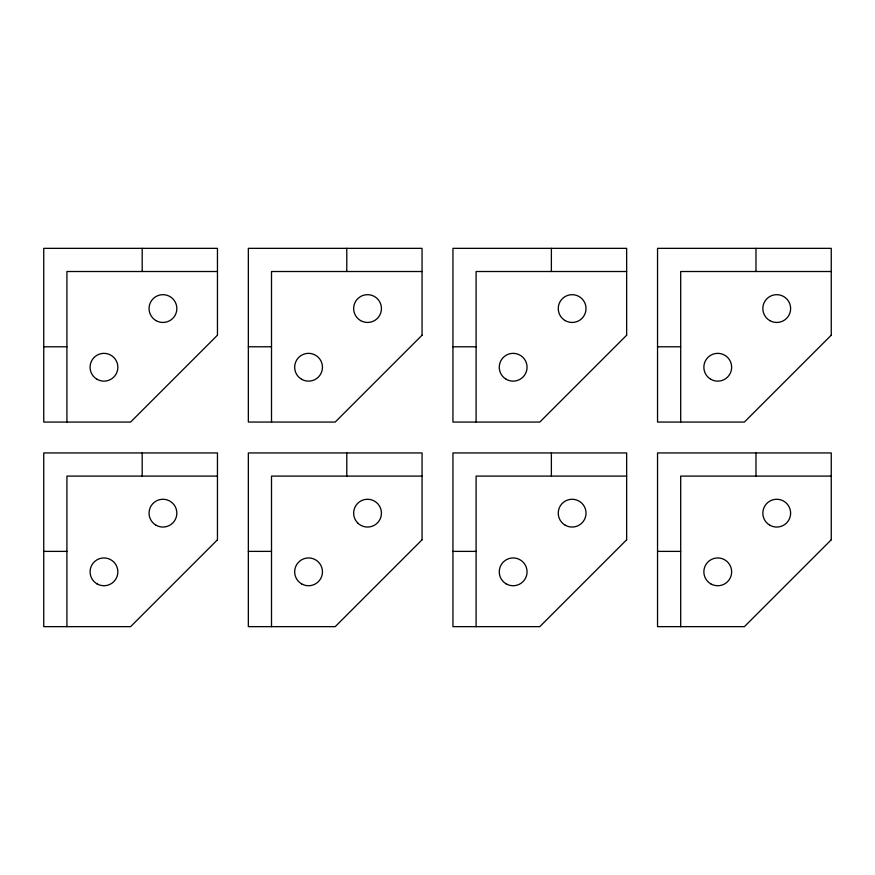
<?xml version="1.0" encoding="UTF-8"?>
<svg xmlns="http://www.w3.org/2000/svg" width="875" height="875" viewBox="0 0 875 875"><rect width="100%" height="100%" fill="white"/><g stroke="black" fill="none" stroke-linecap="round" stroke-linejoin="round"><path stroke-width="1.31" d="M217.459 271.512L66.916 271.512L66.916 422.056M422.056 271.512L271.512 271.512L271.512 422.056M626.653 271.512L476.098 271.512L476.098 422.056M831.25 271.512L680.695 271.512L680.695 422.056M43.75 346.784L66.916 346.784M248.347 346.784L271.512 346.784M452.944 346.784L476.098 346.784M657.541 346.784L680.695 346.784M217.459 476.098L66.916 476.098L66.916 626.653M422.056 476.098L271.512 476.098L271.512 626.653M626.653 476.098L476.098 476.098L476.098 626.653M831.25 476.098L680.695 476.098L680.695 626.653M43.75 551.381L66.916 551.381M248.347 551.381L271.512 551.381M452.944 551.381L476.098 551.381M657.541 551.381L680.695 551.381M755.978 248.347L755.978 271.512M755.978 452.944L755.978 476.098M551.381 248.347L551.381 271.512M551.381 452.944L551.381 476.098M346.784 248.347L346.784 271.512M346.784 452.944L346.784 476.098M142.188 248.347L142.188 271.512M142.188 452.944L142.188 476.098M217.459 335.202L130.605 422.056L43.75 422.056L43.75 248.347L217.459 248.347L217.459 335.202M217.459 539.798L130.605 626.653L43.75 626.653L43.75 452.944L217.459 452.944L217.459 539.798M422.056 335.202L335.202 422.056L248.347 422.056L248.347 248.347L422.056 248.347L422.056 335.202M422.056 539.798L335.202 626.653L248.347 626.653L248.347 452.944L422.056 452.944L422.056 539.798M626.653 335.202L539.798 422.056L452.944 422.056L452.944 248.347L626.653 248.347L626.653 335.202M626.653 539.798L539.798 626.653L452.944 626.653L452.944 452.944L626.653 452.944L626.653 539.798M831.25 335.202L744.395 422.056L657.541 422.056L657.541 248.347L831.25 248.347L831.25 335.202M831.25 539.798L744.395 626.653L657.541 626.653L657.541 452.944L831.25 452.944L831.25 539.798M357.711 522.988A13.902 13.902 0 0 0 380.964 516.753A13.902 13.902 0 0 0 363.945 499.734A13.902 13.902 0 0 0 357.711 522.988M301.613 583.877A13.902 13.902 0 0 0 322.459 571.834A13.902 13.902 0 0 0 301.613 559.803A13.902 13.902 0 0 0 301.613 583.877M565.195 525.197A13.902 13.902 0 0 0 586.031 513.166A13.902 13.902 0 0 0 565.195 501.123A13.902 13.902 0 0 0 565.195 525.197M506.209 583.877A13.902 13.902 0 0 0 527.056 571.834A13.902 13.902 0 0 0 506.209 559.803A13.902 13.902 0 0 0 506.209 583.877M156.002 320.6A13.902 13.902 0 0 0 176.848 308.569A13.902 13.902 0 0 0 156.002 296.527A13.902 13.902 0 0 0 156.002 320.6M97.027 379.28A13.902 13.902 0 0 0 117.863 367.238A13.902 13.902 0 0 0 97.027 355.206A13.902 13.902 0 0 0 97.027 379.28M769.781 320.6A13.902 13.902 0 0 0 790.628 308.569A13.902 13.902 0 0 0 769.781 296.527A13.902 13.902 0 0 0 769.781 320.6M710.806 379.28A13.902 13.902 0 0 0 731.653 367.238A13.902 13.902 0 0 0 710.806 355.206A13.902 13.902 0 0 0 710.806 379.28M565.195 320.6A13.902 13.902 0 0 0 586.031 308.569A13.902 13.902 0 0 0 565.195 296.527A13.902 13.902 0 0 0 565.195 320.6M506.209 379.28A13.902 13.902 0 0 0 527.056 367.238A13.902 13.902 0 0 0 506.209 355.206A13.902 13.902 0 0 0 506.209 379.28M360.598 320.6A13.902 13.902 0 0 0 381.445 308.569A13.902 13.902 0 0 0 360.598 296.527A13.902 13.902 0 0 0 360.598 320.6M301.613 379.28A13.902 13.902 0 0 0 322.459 367.238A13.902 13.902 0 0 0 301.613 355.206A13.902 13.902 0 0 0 301.613 379.28M769.781 525.197A13.902 13.902 0 0 0 790.628 513.166A13.902 13.902 0 0 0 769.781 501.123A13.902 13.902 0 0 0 769.781 525.197M710.806 583.877A13.902 13.902 0 0 0 731.653 571.834A13.902 13.902 0 0 0 710.806 559.803A13.902 13.902 0 0 0 710.806 583.877M156.002 525.197A13.902 13.902 0 0 0 176.848 513.166A13.902 13.902 0 0 0 156.002 501.123A13.902 13.902 0 0 0 156.002 525.197M97.027 583.877A13.902 13.902 0 0 0 117.863 571.834A13.902 13.902 0 0 0 97.027 559.803A13.902 13.902 0 0 0 97.027 583.877"/></g></svg>
